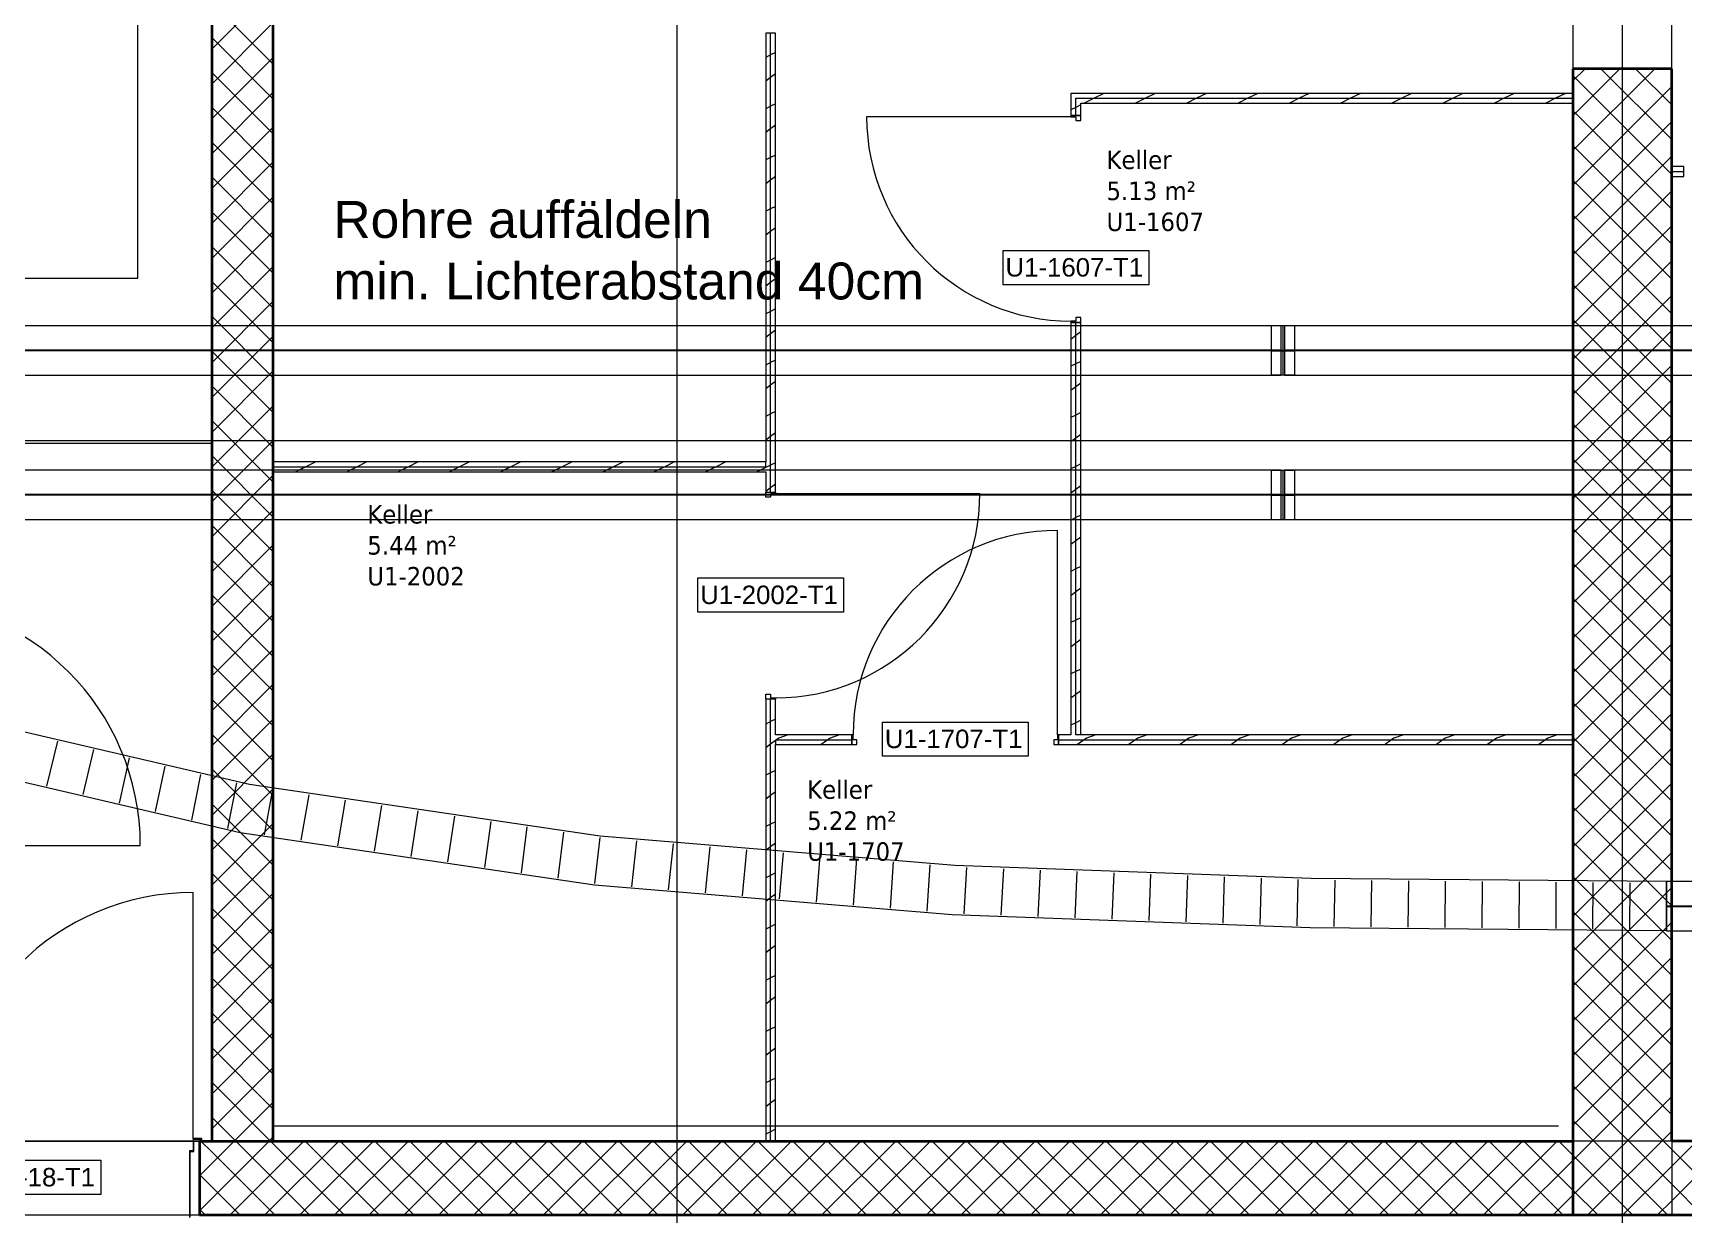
# Model space of a CAD drawing. Extents: x -1907 to 937, y -179 to 966.
# Drawn here: x -321.2 to -187.1, y 218.7 to 314.7 of the extents above; entities that cross this region are included whole.
import ezdxf
from ezdxf.lldxf.tags import DXFTag

# ---------------------------------------------------------------- set-up
doc = ezdxf.new("R2010")
doc.units = 0
doc.layers.get('0').update_dxf_attribs({"lineweight": 13})
for name, color, linetype, lineweight in [('A-AREA-____-IDEN', 7, 'Continuous', 5), ('A-DETL-____-HDLN', 7, '_Verdeckte Linien_', 9), ('A-DOOR-____-IDEN', 7, 'Continuous', 5), ('A-DOOR-____-OTLN', 7, 'Continuous', 9), ('A-DOOR-FRAM-MCUT', 7, 'Continuous', 9), ('A-DOOR-OPNG-OTLN', 7, 'Continuous', 9), ('A-FLOR-____-OTLN', 7, 'Continuous', 9), ('A-FLOR-____-OVHD', 7, 'Strichpunkt - Fein', 9), ('A-WALL-____-MCUT', 7, 'Continuous', 35), ('A-WALL-____-PATT', 7, 'Continuous', 35), ('A-WALL-FNSH-MCUT', 7, 'Continuous', 35), ('S-GRID-____-OTLN', 7, 'Continuous', 5)]:
    doc.layers.add(name, color=color, linetype=linetype, lineweight=lineweight)
doc.layers.add('EL01_WAN_Röhre Boden', color=7, linetype='Continuous', lineweight=13, true_color=0xff6666)
doc.layers.add('EL01_WAN_Röhre Boden Typ', color=1, linetype='Continuous', lineweight=13, true_color=0xff0000)
doc.styles.get("Standard").update_dxf_attribs({"font": 'arial.ttf'})
tags = doc.linetypes.add('_Rasterlinie_', pattern=[0.375, 0.2, -0.05, 0.075, -0.05]).pattern_tags.tags
tags[10:11] = [DXFTag(74, 4), DXFTag(75, 0), DXFTag(340, '0'), DXFTag(46, 1.0), DXFTag(50, 0.0), DXFTag(44, 0.0), DXFTag(45, 0.0)]
tags[8:9] = [DXFTag(74, 4), DXFTag(75, 0), DXFTag(340, '0'), DXFTag(46, 1.0), DXFTag(50, 0.0), DXFTag(44, 0.0), DXFTag(45, 0.0)]
tags[6:7] = [DXFTag(74, 4), DXFTag(75, 0), DXFTag(340, '0'), DXFTag(46, 1.0), DXFTag(50, 0.0), DXFTag(44, 0.0), DXFTag(45, 0.0)]
tags[4:5] = [DXFTag(74, 4), DXFTag(75, 0), DXFTag(340, '0'), DXFTag(46, 1.0), DXFTag(50, 0.0), DXFTag(44, 0.0), DXFTag(45, 0.0)]
tags = doc.linetypes.add('_Verdeckte Linien_', pattern=[0.15, 0.1, -0.05]).pattern_tags.tags
tags[6:7] = [DXFTag(74, 4), DXFTag(75, 0), DXFTag(340, '0'), DXFTag(46, 1.0), DXFTag(50, 0.0), DXFTag(44, 0.0), DXFTag(45, 0.0)]
tags[4:5] = [DXFTag(74, 4), DXFTag(75, 0), DXFTag(340, '0'), DXFTag(46, 1.0), DXFTag(50, 0.0), DXFTag(44, 0.0), DXFTag(45, 0.0)]
tags = doc.linetypes.add('ACAD_ISO03W100', pattern=[30, 12, -18]).pattern_tags.tags
tags[6:7] = [DXFTag(74, 4), DXFTag(75, 0), DXFTag(340, '0'), DXFTag(46, 0.0), DXFTag(50, 0.0), DXFTag(44, 0.0), DXFTag(45, 0.0)]
tags[4:5] = [DXFTag(74, 4), DXFTag(75, 0), DXFTag(340, '0'), DXFTag(46, 0.0), DXFTag(50, 0.0), DXFTag(44, 0.0), DXFTag(45, 0.0)]
tags = doc.linetypes.add('Grundrissdarstellung Sturz', pattern=[0.25, 0.15, -0.05, 0, -0.05]).pattern_tags.tags
tags[10:11] = [DXFTag(74, 4), DXFTag(75, 0), DXFTag(340, '0'), DXFTag(46, 1.0), DXFTag(50, 0.0), DXFTag(44, 0.0), DXFTag(45, 0.0)]
tags[8:9] = [DXFTag(74, 4), DXFTag(75, 0), DXFTag(340, '0'), DXFTag(46, 1.0), DXFTag(50, 0.0), DXFTag(44, 0.0), DXFTag(45, 0.0)]
tags[6:7] = [DXFTag(74, 4), DXFTag(75, 0), DXFTag(340, '0'), DXFTag(46, 1.0), DXFTag(50, 0.0), DXFTag(44, 0.0), DXFTag(45, 0.0)]
tags[4:5] = [DXFTag(74, 4), DXFTag(75, 0), DXFTag(340, '0'), DXFTag(46, 1.0), DXFTag(50, 0.0), DXFTag(44, 0.0), DXFTag(45, 0.0)]
tags = doc.linetypes.add('Strichpunkt - Fein', pattern=[0.2, 0.1, -0.05, 0, -0.05]).pattern_tags.tags
tags[10:11] = [DXFTag(74, 4), DXFTag(75, 0), DXFTag(340, '0'), DXFTag(46, 1.0), DXFTag(50, 0.0), DXFTag(44, 0.0), DXFTag(45, 0.0)]
tags[8:9] = [DXFTag(74, 4), DXFTag(75, 0), DXFTag(340, '0'), DXFTag(46, 1.0), DXFTag(50, 0.0), DXFTag(44, 0.0), DXFTag(45, 0.0)]
tags[6:7] = [DXFTag(74, 4), DXFTag(75, 0), DXFTag(340, '0'), DXFTag(46, 1.0), DXFTag(50, 0.0), DXFTag(44, 0.0), DXFTag(45, 0.0)]
tags[4:5] = [DXFTag(74, 4), DXFTag(75, 0), DXFTag(340, '0'), DXFTag(46, 1.0), DXFTag(50, 0.0), DXFTag(44, 0.0), DXFTag(45, 0.0)]
tags = doc.linetypes.add('STRICHPUNKT2', pattern=[12.7, 6.35, -3.175, 0, -3.175]).pattern_tags.tags
tags[10:11] = [DXFTag(74, 4), DXFTag(75, 0), DXFTag(340, '0'), DXFTag(46, 0.0), DXFTag(50, 0.0), DXFTag(44, 0.0), DXFTag(45, 0.0)]
tags[8:9] = [DXFTag(74, 4), DXFTag(75, 0), DXFTag(340, '0'), DXFTag(46, 0.0), DXFTag(50, 0.0), DXFTag(44, 0.0), DXFTag(45, 0.0)]
tags[6:7] = [DXFTag(74, 4), DXFTag(75, 0), DXFTag(340, '0'), DXFTag(46, 0.0), DXFTag(50, 0.0), DXFTag(44, 0.0), DXFTag(45, 0.0)]
tags[4:5] = [DXFTag(74, 4), DXFTag(75, 0), DXFTag(340, '0'), DXFTag(46, 0.0), DXFTag(50, 0.0), DXFTag(44, 0.0), DXFTag(45, 0.0)]

# ---------------------------------------------------------------- blocks, each defined once
blk = doc.blocks.new('Referenz-A0UJ2810XE', base_point=(-1920.13, -159.41))
at = {"layer": 'A-DETL-____-HDLN', "color": 0, "linetype": '_Verdeckte Linien_', "ltscale": 0.13}
for p, q in [((-312.66, 294.75), (-312.66, 401.75)), ((-537.76, 294.75), (-312.66, 294.75))]:
    blk.add_line(p, q, dxfattribs=at)
at = {"layer": 'A-DOOR-____-IDEN', "color": 0, "linetype": 'Continuous', "ltscale": 0.13}
for p, q in [((-242.38, 296.99), (-230.54, 296.99)), ((-242.38, 294.21), (-242.38, 296.99)), ((-230.54, 296.99), (-230.54, 294.21)), ((-230.54, 294.21), (-242.38, 294.21)), ((-267.18, 270.39), (-255.34, 270.39)), ((-267.18, 267.61), (-267.18, 270.39)), ((-255.34, 270.39), (-255.34, 267.61)), ((-255.34, 267.61), (-267.18, 267.61)), ((-252.18, 258.69), (-240.34, 258.69)), ((-252.18, 255.91), (-252.18, 258.69)), ((-240.34, 258.69), (-240.34, 255.91)), ((-240.34, 255.91), (-252.18, 255.91)), ((-327.52, 223.09), (-315.68, 223.09)), ((-315.68, 223.09), (-315.68, 220.31)), ((-315.68, 220.31), (-327.52, 220.31))]:
    blk.add_line(p, q, dxfattribs=at)
at = {"layer": 'A-DOOR-____-OTLN', "color": 0, "linetype": 'Grundrissdarstellung Sturz', "ltscale": 0.13}
for p, q in [((-196.06, 311.75), (-196.06, 331.75)), ((-188.06, 311.75), (-188.06, 331.75)), ((-328.66, 224.65), (-307.66, 224.65))]:
    blk.add_line(p, q, dxfattribs=at)
at = {"layer": 'A-DOOR-FRAM-MCUT', "color": 0, "linetype": 'Continuous', "ltscale": 0.13}
for p, q in [((-236.86, 307.95), (-236.86, 307.85)), ((-236.06, 307.95), (-236.86, 307.95)), ((-236.86, 307.85), (-236.46, 307.85)), ((-236.46, 307.85), (-236.46, 307.55)), ((-236.46, 307.55), (-236.06, 307.55)), ((-236.06, 307.55), (-236.06, 307.95)), ((-236.86, 291.25), (-236.86, 291.15)), ((-236.46, 291.25), (-236.86, 291.25)), ((-236.86, 291.15), (-236.06, 291.15)), ((-236.06, 291.55), (-236.46, 291.55)), ((-236.46, 291.55), (-236.46, 291.25)), ((-236.06, 291.15), (-236.06, 291.55)), ((-261.66, 277.35), (-260.86, 277.35)), ((-261.66, 276.95), (-261.66, 277.35)), ((-261.26, 276.95), (-261.66, 276.95)), ((-261.26, 277.25), (-261.26, 276.95)), ((-260.86, 277.25), (-261.26, 277.25)), ((-260.86, 277.35), (-260.86, 277.25)), ((-261.66, 260.95), (-261.26, 260.95)), ((-261.66, 260.55), (-261.66, 260.95)), ((-260.86, 260.55), (-261.66, 260.55)), ((-261.26, 260.95), (-261.26, 260.65)), ((-261.26, 260.65), (-260.86, 260.65)), ((-260.86, 260.65), (-260.86, 260.55)), ((-254.56, 257.65), (-254.66, 257.65)), ((-254.66, 257.65), (-254.66, 256.85)), ((-254.56, 257.25), (-254.56, 257.65)), ((-237.86, 257.65), (-237.96, 257.65)), ((-237.96, 257.65), (-237.96, 257.25)), ((-237.86, 256.85), (-237.86, 257.65)), ((-254.66, 256.85), (-254.26, 256.85)), ((-254.26, 257.25), (-254.56, 257.25)), ((-254.26, 256.85), (-254.26, 257.25)), ((-237.96, 257.25), (-238.26, 257.25)), ((-238.26, 257.25), (-238.26, 256.85)), ((-238.26, 256.85), (-237.86, 256.85)), ((-307.46, 224.85), (-308.16, 224.85)), ((-308.16, 224.85), (-308.16, 223.85)), ((-308.12, 223.81), (-308.12, 224.81)), ((-308.12, 224.81), (-307.5, 224.81)), ((-307.5, 224.81), (-307.5, 224.65)), ((-307.46, 224.65), (-307.46, 224.85)), ((-308.16, 223.85), (-308.46, 223.85)), ((-308.46, 223.85), (-308.46, 218.45)), ((-308.42, 218.49), (-308.42, 223.81)), ((-308.42, 223.81), (-308.12, 223.81))]:
    blk.add_line(p, q, dxfattribs=at)
at = {"layer": 'A-DOOR-OPNG-OTLN', "color": 0, "linetype": 'Continuous', "ltscale": 0.13}
for p, q in [((-236.86, 307.85), (-253.46, 307.85)), ((-260.86, 277.25), (-244.26, 277.25)), ((-237.96, 257.65), (-237.96, 274.25)), ((-332.46, 248.65), (-312.46, 248.65)), ((-308.16, 224.85), (-308.16, 244.85))]:
    blk.add_line(p, q, dxfattribs=at)
for centre, major_axis in [((-236.86, 307.85), (-16.6, 0)), ((-260.86, 277.25), (0, -16.6)), ((-237.96, 257.65), (0, 16.6)), ((-332.46, 248.65), (20, 0)), ((-308.16, 224.85), (0, 20))]:
    blk.add_ellipse(centre, major_axis=major_axis, ratio=1, start_param=0, end_param=1.570796, dxfattribs=at)
at = {"layer": 'A-FLOR-____-OTLN', "color": 0, "linetype": 'Continuous', "ltscale": 0.13}
for p, q in [((-188.06, 311.75), (-188.06, 331.75)), ((-306.66, 281.3), (-332.66, 281.3)), ((-328.16, 224.65), (-308.16, 224.65)), ((-308.12, 224.65), (-307.66, 224.65))]:
    blk.add_line(p, q, dxfattribs=at)
at = {"layer": 'A-FLOR-____-OVHD', "color": 0, "linetype": 'Strichpunkt - Fein', "ltscale": 0.13}
for p, q in [((-197.26, 225.85), (-301.66, 225.85)), ((-33.56, 224.65), (-797.46, 224.65))]:
    blk.add_line(p, q, dxfattribs=at)
at = {"layer": 'A-WALL-____-MCUT', "color": 0, "linetype": 'Continuous', "ltscale": 0.35}
for p, q in [((-306.66, 393.75), (-306.66, 224.65)), ((-301.66, 224.65), (-301.66, 393.75)), ((-188.06, 311.75), (-196.06, 311.75)), ((-196.06, 218.65), (-196.06, 311.75)), ((-188.06, 224.65), (-188.06, 311.75)), ((-307.66, 224.65), (-307.66, 218.65)), ((-307.66, 224.65), (-196.06, 224.65)), ((-91.91, 224.65), (-188.06, 224.65)), ((-307.66, 218.65), (68.34, 218.65))]:
    blk.add_line(p, q, dxfattribs=at)
at = {"layer": 'A-WALL-____-MCUT', "color": 0, "linetype": 'Continuous', "lineweight": 9, "ltscale": 0.13}
for p, q in [((-261.26, 277.35), (-261.26, 314.65)), ((-236.46, 309.35), (-196.06, 309.35)), ((-236.46, 307.95), (-236.46, 309.35)), ((-188.06, 303.4), (-187.06, 303.4)), ((-236.46, 257.65), (-236.46, 291.15)), ((-301.66, 279.42), (-261.66, 279.42)), ((-261.66, 279.42), (-261.66, 279.82)), ((-261.26, 224.65), (-261.26, 260.55)), ((-236.06, 257.65), (-236.46, 257.65)), ((-260.86, 257.25), (-254.66, 257.25)), ((-260.86, 257.25), (-260.86, 256.85)), ((-237.86, 257.25), (-196.06, 257.25)), ((-188.06, 224.65), (-188.06, 218.65))]:
    blk.add_line(p, q, dxfattribs=at)
at = {"layer": 'A-WALL-____-PATT', "color": 0, "linetype": 'Continuous', "lineweight": 9, "ltscale": 0.13}
for p, q in [((-306.66, 313.33), (-301.66, 318.33)), ((-301.66, 312.11), (-306.66, 317.11)), ((-306.66, 310.5), (-301.66, 315.5)), ((-301.66, 309.28), (-306.66, 314.28)), ((-306.66, 307.67), (-301.66, 312.67)), ((-261.26, 312.87), (-261.66, 312.67)), ((-260.86, 313.07), (-261.26, 312.87)), ((-301.66, 306.45), (-306.66, 311.45)), ((-260.86, 311.34), (-261.26, 311.04)), ((-196.06, 310.79), (-195.1, 311.75)), ((-196.06, 307.96), (-192.27, 311.75)), ((-196.06, 305.13), (-189.44, 311.75)), ((-188.06, 303.16), (-196.06, 311.16)), ((-188.06, 305.99), (-193.82, 311.75)), ((-188.06, 308.82), (-191, 311.75)), ((-188.06, 311.64), (-188.17, 311.75)), ((-306.66, 304.84), (-301.66, 309.84)), ((-261.26, 311.04), (-261.66, 310.74)), ((-196.06, 302.3), (-188.06, 310.3)), ((-301.66, 303.62), (-306.66, 308.62)), ((-261.26, 308.7), (-261.66, 308.5)), ((-260.86, 308.9), (-261.26, 308.7)), ((-236.46, 308.61), (-236.86, 308.41)), ((-236.06, 308.81), (-236.46, 308.61)), ((-234.98, 309.35), (-235.78, 308.95)), ((-234.18, 309.75), (-234.98, 309.35)), ((-230.81, 309.35), (-231.61, 308.95)), ((-230.01, 309.75), (-230.81, 309.35)), ((-226.65, 309.35), (-227.45, 308.95)), ((-225.85, 309.75), (-226.65, 309.35)), ((-222.48, 309.35), (-223.28, 308.95)), ((-221.68, 309.75), (-222.48, 309.35)), ((-218.32, 309.35), (-219.12, 308.95)), ((-217.52, 309.75), (-218.32, 309.35)), ((-214.15, 309.35), (-214.95, 308.95)), ((-213.35, 309.75), (-214.15, 309.35)), ((-209.99, 309.35), (-210.79, 308.95)), ((-209.19, 309.75), (-209.99, 309.35)), ((-205.82, 309.35), (-206.62, 308.95)), ((-205.02, 309.75), (-205.82, 309.35)), ((-201.66, 309.35), (-202.46, 308.95)), ((-200.86, 309.75), (-201.66, 309.35)), ((-197.49, 309.35), (-198.29, 308.95)), ((-196.69, 309.75), (-197.49, 309.35)), ((-260.86, 307.17), (-261.26, 306.87)), ((-188.06, 300.33), (-196.06, 308.33)), ((-196.06, 299.47), (-188.06, 307.47)), ((-306.66, 302.01), (-301.66, 307.01)), ((-301.66, 300.79), (-306.66, 305.79)), ((-261.26, 306.87), (-261.66, 306.57)), ((-261.26, 304.54), (-261.66, 304.34)), ((-260.86, 304.74), (-261.26, 304.54)), ((-188.06, 297.5), (-196.06, 305.5)), ((-196.06, 296.65), (-188.06, 304.65)), ((-306.66, 299.18), (-301.66, 304.18)), ((-188, 303.8), (-188.06, 303.78)), ((-301.66, 297.97), (-306.66, 302.97)), ((-261.26, 302.71), (-261.66, 302.41)), ((-260.86, 303.01), (-261.26, 302.71)), ((-188.06, 294.67), (-196.06, 302.67)), ((-196.06, 293.82), (-188.06, 301.82)), ((-306.66, 296.35), (-301.66, 301.35)), ((-260.86, 300.57), (-261.26, 300.37)), ((-301.66, 295.14), (-306.66, 300.14)), ((-261.26, 300.37), (-261.66, 300.17)), ((-188.06, 291.85), (-196.06, 299.85)), ((-306.66, 293.53), (-301.66, 298.53)), ((-261.26, 298.54), (-261.66, 298.24)), ((-260.86, 298.84), (-261.26, 298.54)), ((-196.06, 290.99), (-188.06, 298.99)), ((-301.66, 292.31), (-306.66, 297.31)), ((-260.86, 296.41), (-261.26, 296.21)), ((-188.06, 289.02), (-196.06, 297.02)), ((-306.66, 290.7), (-301.66, 295.7)), ((-261.26, 296.21), (-261.66, 296.01)), ((-196.06, 288.16), (-188.06, 296.16)), ((-301.66, 289.48), (-306.66, 294.48)), ((-261.26, 294.38), (-261.66, 294.08)), ((-260.86, 294.68), (-261.26, 294.38)), ((-188.06, 286.19), (-196.06, 294.19)), ((-306.66, 287.87), (-301.66, 292.87)), ((-196.06, 285.33), (-188.06, 293.33)), ((-301.66, 286.65), (-306.66, 291.65)), ((-261.26, 292.04), (-261.66, 291.84)), ((-260.86, 292.24), (-261.26, 292.04)), ((-188.06, 283.36), (-196.06, 291.36)), ((-306.66, 285.04), (-301.66, 290.04)), ((-261.26, 290.21), (-261.66, 289.91)), ((-260.86, 290.51), (-261.26, 290.21)), ((-236.46, 290.07), (-236.86, 289.77)), ((-236.06, 290.37), (-236.46, 290.07)), ((-196.06, 282.5), (-188.06, 290.5)), ((-301.66, 283.82), (-306.66, 288.82)), ((-188.06, 280.53), (-196.06, 288.53)), ((-306.66, 282.21), (-301.66, 287.21)), ((-261.26, 287.88), (-261.66, 287.68)), ((-260.86, 288.08), (-261.26, 287.88)), ((-236.46, 287.78), (-236.86, 287.58)), ((-236.06, 287.98), (-236.46, 287.78)), ((-196.06, 279.68), (-188.06, 287.68)), ((-301.66, 280.99), (-306.66, 285.99)), ((-261.26, 286.05), (-261.66, 285.75)), ((-260.86, 286.35), (-261.26, 286.05)), ((-236.46, 285.91), (-236.86, 285.61)), ((-236.06, 286.21), (-236.46, 285.91)), ((-188.06, 277.7), (-196.06, 285.7)), ((-306.66, 279.38), (-301.66, 284.38)), ((-196.06, 276.85), (-188.06, 284.85)), ((-301.66, 278.17), (-306.66, 283.17)), ((-261.26, 283.71), (-261.66, 283.51)), ((-260.86, 283.91), (-261.26, 283.71)), ((-236.46, 283.62), (-236.86, 283.42)), ((-236.06, 283.82), (-236.46, 283.62)), ((-261.26, 281.88), (-261.66, 281.58)), ((-260.86, 282.18), (-261.26, 281.88)), ((-236.46, 281.74), (-236.86, 281.44)), ((-236.06, 282.04), (-236.46, 281.74)), ((-188.06, 274.88), (-196.06, 282.88)), ((-196.06, 274.02), (-188.06, 282.02)), ((-306.66, 276.56), (-301.66, 281.56)), ((-301.66, 275.34), (-306.66, 280.34)), ((-299.75, 279.04), (-299.84, 279.02)), ((-299.01, 279.42), (-299.75, 279.05)), ((-298.21, 279.82), (-299.01, 279.42)), ((-295.59, 279.04), (-295.67, 279.02)), ((-294.85, 279.42), (-295.58, 279.05)), ((-294.05, 279.82), (-294.85, 279.42)), ((-291.42, 279.04), (-291.51, 279.02)), ((-290.68, 279.42), (-291.42, 279.05)), ((-289.88, 279.82), (-290.68, 279.42)), ((-287.26, 279.04), (-287.34, 279.02)), ((-286.52, 279.42), (-287.25, 279.05)), ((-285.72, 279.82), (-286.52, 279.42)), ((-283.09, 279.04), (-283.18, 279.02)), ((-282.35, 279.42), (-283.09, 279.05)), ((-281.55, 279.82), (-282.35, 279.42)), ((-278.93, 279.05), (-279.01, 279.02)), ((-278.19, 279.42), (-278.93, 279.05)), ((-277.39, 279.82), (-278.19, 279.42)), ((-274.76, 279.05), (-274.85, 279.02)), ((-274.02, 279.42), (-274.76, 279.05)), ((-273.22, 279.82), (-274.02, 279.42)), ((-270.6, 279.05), (-270.68, 279.02)), ((-269.86, 279.42), (-270.6, 279.05)), ((-269.06, 279.82), (-269.86, 279.42)), ((-266.43, 279.05), (-266.52, 279.02)), ((-265.69, 279.42), (-266.43, 279.05)), ((-264.89, 279.82), (-265.69, 279.42)), ((-262.27, 279.05), (-262.35, 279.02)), ((-261.66, 279.35), (-262.27, 279.05)), ((-261.26, 279.55), (-261.66, 279.35)), ((-260.86, 279.75), (-261.26, 279.55)), ((-236.46, 279.45), (-236.86, 279.25)), ((-236.06, 279.65), (-236.46, 279.45)), ((-188.06, 272.05), (-196.06, 280.05)), ((-196.06, 271.19), (-188.06, 279.19)), ((-306.66, 273.73), (-301.66, 278.73)), ((-261.26, 277.72), (-261.66, 277.42)), ((-260.86, 278.02), (-261.26, 277.72)), ((-236.06, 277.88), (-236.46, 277.58)), ((-301.66, 272.51), (-306.66, 277.51)), ((-236.46, 277.58), (-236.86, 277.28)), ((-188.06, 269.22), (-196.06, 277.22)), ((-196.06, 268.36), (-188.06, 276.36)), ((-306.66, 270.9), (-301.66, 275.9)), ((-236.46, 275.29), (-236.86, 275.09)), ((-236.06, 275.49), (-236.46, 275.29)), ((-301.66, 269.68), (-306.66, 274.68)), ((-236.06, 273.71), (-236.46, 273.41)), ((-188.06, 266.39), (-196.06, 274.39)), ((-306.66, 268.07), (-301.66, 273.07)), ((-236.46, 273.41), (-236.86, 273.11)), ((-196.06, 265.53), (-188.06, 273.53)), ((-301.66, 266.85), (-306.66, 271.85)), ((-236.46, 271.12), (-236.86, 270.92)), ((-236.06, 271.32), (-236.46, 271.12)), ((-188.06, 263.56), (-196.06, 271.56)), ((-306.66, 265.24), (-301.66, 270.24)), ((-196.06, 262.7), (-188.06, 270.7)), ((-301.66, 264.02), (-306.66, 269.02)), ((-236.46, 269.25), (-236.86, 268.95)), ((-236.06, 269.55), (-236.46, 269.25)), ((-188.06, 260.73), (-196.06, 268.73)), ((-306.66, 262.41), (-301.66, 267.41)), ((-236.46, 266.96), (-236.86, 266.76)), ((-236.06, 267.16), (-236.46, 266.96)), ((-196.06, 259.88), (-188.06, 267.88)), ((-301.66, 261.2), (-306.66, 266.2)), ((-188.06, 257.9), (-196.06, 265.9)), ((-306.66, 259.59), (-301.66, 264.59)), ((-236.46, 265.08), (-236.86, 264.78)), ((-236.06, 265.38), (-236.46, 265.08)), ((-196.06, 257.05), (-188.06, 265.05)), ((-301.66, 258.37), (-306.66, 263.37)), ((-236.06, 262.99), (-236.46, 262.79)), ((-188.06, 255.08), (-196.06, 263.08)), ((-306.66, 256.76), (-301.66, 261.76)), ((-236.46, 262.79), (-236.86, 262.59)), ((-196.06, 254.22), (-188.06, 262.22)), ((-301.66, 255.54), (-306.66, 260.54)), ((-236.46, 260.92), (-236.86, 260.62)), ((-236.06, 261.22), (-236.46, 260.92)), ((-188.06, 252.25), (-196.06, 260.25)), ((-306.66, 253.93), (-301.66, 258.93)), ((-260.86, 258.92), (-261.26, 258.72)), ((-196.06, 251.39), (-188.06, 259.39)), ((-301.66, 252.71), (-306.66, 257.71)), ((-261.26, 258.72), (-261.66, 258.52)), ((-259.82, 257.65), (-260.6, 257.39)), ((-255.65, 257.65), (-256.43, 257.39)), ((-236.46, 258.63), (-236.86, 258.43)), ((-236.06, 258.83), (-236.46, 258.63)), ((-234.83, 257.65), (-235.61, 257.39)), ((-230.67, 257.65), (-231.44, 257.39)), ((-226.5, 257.65), (-227.28, 257.39)), ((-222.34, 257.65), (-223.11, 257.39)), ((-218.17, 257.65), (-218.95, 257.39)), ((-214.01, 257.65), (-214.78, 257.39)), ((-209.84, 257.65), (-210.62, 257.39)), ((-205.68, 257.65), (-206.45, 257.39)), ((-201.51, 257.65), (-202.29, 257.39)), ((-197.35, 257.65), (-198.12, 257.39)), ((-261.26, 256.89), (-261.66, 256.59)), ((-260.86, 257.19), (-261.26, 256.89)), ((-260.79, 257.25), (-260.86, 257.19)), ((-260.6, 257.39), (-260.79, 257.25)), ((-256.62, 257.25), (-257.15, 256.85)), ((-256.43, 257.39), (-256.62, 257.25)), ((-235.8, 257.25), (-236.33, 256.85)), ((-235.61, 257.39), (-235.8, 257.25)), ((-231.63, 257.25), (-232.16, 256.85)), ((-231.44, 257.39), (-231.63, 257.25)), ((-227.47, 257.25), (-228, 256.85)), ((-227.28, 257.39), (-227.47, 257.25)), ((-223.3, 257.25), (-223.83, 256.85)), ((-223.11, 257.39), (-223.3, 257.25)), ((-219.14, 257.25), (-219.67, 256.85)), ((-218.95, 257.39), (-219.14, 257.25)), ((-214.97, 257.25), (-215.5, 256.85)), ((-214.78, 257.39), (-214.97, 257.25)), ((-210.81, 257.25), (-211.34, 256.85)), ((-210.62, 257.39), (-210.81, 257.25)), ((-206.64, 257.25), (-207.17, 256.85)), ((-206.45, 257.39), (-206.64, 257.25)), ((-202.48, 257.25), (-203.01, 256.85)), ((-202.28, 257.39), (-202.48, 257.25)), ((-198.31, 257.25), (-198.84, 256.85)), ((-198.12, 257.39), (-198.31, 257.25)), ((-188.06, 249.42), (-196.06, 257.42)), ((-196.06, 248.56), (-188.06, 256.56)), ((-306.66, 251.1), (-301.66, 256.1)), ((-301.66, 249.88), (-306.66, 254.88)), ((-261.26, 254.56), (-261.66, 254.36)), ((-260.86, 254.76), (-261.26, 254.56)), ((-188.06, 246.59), (-196.06, 254.59)), ((-196.06, 245.73), (-188.06, 253.73)), ((-306.66, 248.27), (-301.66, 253.27)), ((-261.26, 252.73), (-261.66, 252.43)), ((-260.86, 253.03), (-261.26, 252.73)), ((-301.66, 247.05), (-306.66, 252.05)), ((-188.06, 243.76), (-196.06, 251.76)), ((-196.06, 242.91), (-188.06, 250.91)), ((-306.66, 245.44), (-301.66, 250.44)), ((-261.26, 250.39), (-261.66, 250.19)), ((-260.86, 250.59), (-261.26, 250.39)), ((-301.66, 244.23), (-306.66, 249.23)), ((-261.26, 248.56), (-261.66, 248.26)), ((-260.86, 248.86), (-261.26, 248.56)), ((-188.06, 240.93), (-196.06, 248.93)), ((-306.66, 242.61), (-301.66, 247.61)), ((-196.06, 240.08), (-188.06, 248.08)), ((-301.66, 241.4), (-306.66, 246.4)), ((-261.26, 246.23), (-261.66, 246.03)), ((-260.86, 246.43), (-261.26, 246.23)), ((-188.06, 238.11), (-196.06, 246.11)), ((-306.66, 239.79), (-301.66, 244.79)), ((-261.26, 244.4), (-261.66, 244.1)), ((-260.86, 244.7), (-261.26, 244.4)), ((-196.06, 237.25), (-188.06, 245.25)), ((-301.66, 238.57), (-306.66, 243.57)), ((-188.06, 235.28), (-196.06, 243.28)), ((-306.66, 236.96), (-301.66, 241.96)), ((-261.26, 242.06), (-261.66, 241.86)), ((-260.86, 242.26), (-261.26, 242.06)), ((-196.06, 234.42), (-188.06, 242.42)), ((-301.66, 235.74), (-306.66, 240.74)), ((-261.26, 240.23), (-261.66, 239.93)), ((-260.86, 240.53), (-261.26, 240.23)), ((-188.06, 232.45), (-196.06, 240.45)), ((-306.66, 234.13), (-301.66, 239.13)), ((-196.06, 231.59), (-188.06, 239.59)), ((-301.66, 232.91), (-306.66, 237.91)), ((-261.26, 237.9), (-261.66, 237.7)), ((-260.86, 238.1), (-261.26, 237.9)), ((-188.06, 229.62), (-196.06, 237.62)), ((-306.66, 231.3), (-301.66, 236.3)), ((-261.26, 236.07), (-261.66, 235.77)), ((-260.86, 236.37), (-261.26, 236.07)), ((-196.06, 228.76), (-188.06, 236.76)), ((-301.66, 230.08), (-306.66, 235.08)), ((-188.06, 226.79), (-196.06, 234.79)), ((-306.66, 228.47), (-301.66, 233.47)), ((-261.26, 233.74), (-261.66, 233.54)), ((-260.86, 233.94), (-261.26, 233.74)), ((-196.06, 225.94), (-188.06, 233.94)), ((-301.66, 227.25), (-306.66, 232.25)), ((-260.86, 232.2), (-261.26, 231.9)), ((-261.26, 231.9), (-261.66, 231.6)), ((-188.06, 223.96), (-196.06, 231.96)), ((-196.06, 223.11), (-188.06, 231.11)), ((-306.66, 225.64), (-301.66, 230.64)), ((-301.89, 224.65), (-306.66, 229.43)), ((-261.26, 229.57), (-261.66, 229.37)), ((-260.86, 229.77), (-261.26, 229.57)), ((-260.86, 228.04), (-261.26, 227.74)), ((-188.06, 221.14), (-196.06, 229.14)), ((-196.06, 220.28), (-188.06, 228.28)), ((-304.83, 224.65), (-301.66, 227.82)), ((-261.26, 227.74), (-261.66, 227.44)), ((-304.71, 224.65), (-306.66, 226.6)), ((-261.26, 225.41), (-261.66, 225.21)), ((-260.86, 225.61), (-261.26, 225.41)), ((-188.4, 218.65), (-196.06, 226.31)), ((-194.86, 218.65), (-188.06, 225.45)), ((-307.66, 224.64), (-307.66, 224.65)), ((-306.66, 223.77), (-307.54, 224.65)), ((-306.66, 222.82), (-304.83, 224.65)), ((-306.66, 219.99), (-302, 224.65)), ((-305.17, 218.65), (-299.17, 224.65)), ((-298.71, 218.65), (-304.71, 224.65)), ((-302.34, 218.65), (-296.34, 224.65)), ((-302, 224.65), (-301.66, 224.99)), ((-295.89, 218.65), (-301.89, 224.65)), ((-299.51, 218.65), (-293.51, 224.65)), ((-293.06, 218.65), (-299.06, 224.65)), ((-296.68, 218.65), (-290.68, 224.65)), ((-290.23, 218.65), (-296.23, 224.65)), ((-293.86, 218.65), (-287.86, 224.65)), ((-287.4, 218.65), (-293.4, 224.65)), ((-291.03, 218.65), (-285.03, 224.65)), ((-284.57, 218.65), (-290.57, 224.65)), ((-288.2, 218.65), (-282.2, 224.65)), ((-281.74, 218.65), (-287.74, 224.65)), ((-285.37, 218.65), (-279.37, 224.65)), ((-278.91, 218.65), (-284.91, 224.65)), ((-282.54, 218.65), (-276.54, 224.65)), ((-276.09, 218.65), (-282.09, 224.65)), ((-279.71, 218.65), (-273.71, 224.65)), ((-273.26, 218.65), (-279.26, 224.65)), ((-276.89, 218.65), (-270.89, 224.65)), ((-270.43, 218.65), (-276.43, 224.65)), ((-274.06, 218.65), (-268.06, 224.65)), ((-267.6, 218.65), (-273.6, 224.65)), ((-271.23, 218.65), (-265.23, 224.65)), ((-264.77, 218.65), (-270.77, 224.65)), ((-268.4, 218.65), (-262.4, 224.65)), ((-261.94, 218.65), (-267.94, 224.65)), ((-265.57, 218.65), (-259.57, 224.65)), ((-259.12, 218.65), (-265.12, 224.65)), ((-262.74, 218.65), (-256.74, 224.65)), ((-256.29, 218.65), (-262.29, 224.65)), ((-259.92, 218.65), (-253.92, 224.65)), ((-253.46, 218.65), (-259.46, 224.65)), ((-257.09, 218.65), (-251.09, 224.65)), ((-250.63, 218.65), (-256.63, 224.65)), ((-254.26, 218.65), (-248.26, 224.65)), ((-247.8, 218.65), (-253.8, 224.65)), ((-251.43, 218.65), (-245.43, 224.65)), ((-244.97, 218.65), (-250.97, 224.65)), ((-248.6, 218.65), (-242.6, 224.65)), ((-242.14, 218.65), (-248.14, 224.65)), ((-245.77, 218.65), (-239.77, 224.65)), ((-239.32, 218.65), (-245.32, 224.65)), ((-242.94, 218.65), (-236.94, 224.65)), ((-236.49, 218.65), (-242.49, 224.65)), ((-240.12, 218.65), (-234.12, 224.65)), ((-233.66, 218.65), (-239.66, 224.65)), ((-237.29, 218.65), (-231.29, 224.65)), ((-230.83, 218.65), (-236.83, 224.65)), ((-234.46, 218.65), (-228.46, 224.65)), ((-228, 218.65), (-234, 224.65)), ((-231.63, 218.65), (-225.63, 224.65)), ((-225.17, 218.65), (-231.17, 224.65)), ((-228.8, 218.65), (-222.8, 224.65)), ((-222.35, 218.65), (-228.35, 224.65)), ((-225.97, 218.65), (-219.97, 224.65)), ((-219.52, 218.65), (-225.52, 224.65)), ((-223.15, 218.65), (-217.15, 224.65)), ((-216.69, 218.65), (-222.69, 224.65)), ((-220.32, 218.65), (-214.32, 224.65)), ((-213.86, 218.65), (-219.86, 224.65)), ((-217.49, 218.65), (-211.49, 224.65)), ((-211.03, 218.65), (-217.03, 224.65)), ((-214.66, 218.65), (-208.66, 224.65)), ((-208.2, 218.65), (-214.2, 224.65)), ((-211.83, 218.65), (-205.83, 224.65)), ((-205.38, 218.65), (-211.38, 224.65)), ((-209, 218.65), (-203, 224.65)), ((-202.55, 218.65), (-208.55, 224.65)), ((-206.17, 218.65), (-200.17, 224.65)), ((-199.72, 218.65), (-205.72, 224.65)), ((-203.35, 218.65), (-197.35, 224.65)), ((-196.89, 218.65), (-202.89, 224.65)), ((-196.06, 220.65), (-200.06, 224.65)), ((-196.06, 223.48), (-197.23, 224.65)), ((-188.06, 222.62), (-186.03, 224.65)), ((-188.06, 219.79), (-183.2, 224.65)), ((-307.66, 221.82), (-306.66, 222.82)), ((-301.54, 218.65), (-306.66, 223.77)), ((-200.52, 218.65), (-196.06, 223.11)), ((-191.23, 218.65), (-196.06, 223.48)), ((-182.75, 218.65), (-188.06, 223.96)), ((-306.66, 220.94), (-307.66, 221.94)), ((-192.03, 218.65), (-188.06, 222.62)), ((-307.66, 218.99), (-306.66, 219.99)), ((-304.37, 218.65), (-306.66, 220.94)), ((-197.69, 218.65), (-196.06, 220.28)), ((-194.06, 218.65), (-196.06, 220.65)), ((-185.58, 218.65), (-188.06, 221.14)), ((-307.2, 218.65), (-307.66, 219.11)), ((-189.2, 218.65), (-188.06, 219.79))]:
    blk.add_line(p, q, dxfattribs=at)
at = {"layer": 'A-WALL-FNSH-MCUT', "color": 0, "linetype": 'Continuous', "lineweight": 9, "ltscale": 0.13}
for p, q in [((-261.66, 314.65), (-261.66, 279.82)), ((-260.86, 314.65), (-261.66, 314.65)), ((-260.86, 277.35), (-260.86, 314.65)), ((-196.06, 309.75), (-236.86, 309.75)), ((-236.86, 309.75), (-236.86, 307.95)), ((-236.06, 308.95), (-196.06, 308.95)), ((-236.06, 307.95), (-236.06, 308.95)), ((-236.86, 307.95), (-236.06, 307.95)), ((-187.06, 303.8), (-188.06, 303.8)), ((-187.06, 303), (-187.06, 303.8)), ((-188.06, 303), (-187.06, 303)), ((-236.86, 291.15), (-236.86, 257.65)), ((-236.06, 291.15), (-236.86, 291.15)), ((-236.06, 257.65), (-236.06, 291.15)), ((-261.66, 279.82), (-301.66, 279.82)), ((-301.66, 279.02), (-261.66, 279.02)), ((-261.66, 279.02), (-261.66, 277.35)), ((-261.66, 277.35), (-260.86, 277.35)), ((-261.66, 260.55), (-261.66, 224.65)), ((-260.86, 260.55), (-261.66, 260.55)), ((-260.86, 257.65), (-260.86, 260.55)), ((-254.66, 257.65), (-260.86, 257.65)), ((-254.66, 256.85), (-254.66, 257.65)), ((-236.86, 257.65), (-237.86, 257.65)), ((-237.86, 257.65), (-237.86, 256.85)), ((-196.06, 257.65), (-236.06, 257.65)), ((-260.86, 256.85), (-254.66, 256.85)), ((-260.86, 224.65), (-260.86, 256.85)), ((-237.86, 256.85), (-196.06, 256.85))]:
    blk.add_line(p, q, dxfattribs=at)
at = {"layer": 'S-GRID-____-OTLN', "color": 0, "linetype": '_Rasterlinie_', "ltscale": 0.13}
for p, q in [((-268.86, 186.65), (-268.86, 950.47)), ((-192.06, 186.65), (-192.06, 950.47)), ((-944.26, 281.55), (300.93, 281.55)), ((-944.26, 218.65), (300.93, 218.65))]:
    blk.add_line(p, q, dxfattribs=at)
at = {"layer": 'A-AREA-____-IDEN', "color": 0, "linetype": 'Continuous', "ltscale": 0.13, "char_height": 1.5, "attachment_point": 1}
for s, insert in [('{\\W0.9;\\fVerdana;Keller}', (-233.97, 305.1)), ('{\\W0.9;\\fVerdana;5.13 m²}', (-233.97, 302.58)), ('{\\W0.9;\\fVerdana;U1-1607}', (-233.97, 300.07)), ('{\\W0.9;\\fVerdana;Keller}', (-294.02, 276.31)), ('{\\W0.9;\\fVerdana;5.44 m²}', (-294.02, 273.79)), ('{\\W0.9;\\fVerdana;U1-2002}', (-294.02, 271.28)), ('{\\W0.9;\\fVerdana;Keller}', (-258.29, 253.95)), ('{\\W0.9;\\fVerdana;5.22 m²}', (-258.29, 251.43)), ('{\\W0.9;\\fVerdana;U1-1707}', (-258.29, 248.92))]:
    blk.add_mtext(s, dxfattribs=dict(at, insert=insert))
at = {"layer": 'A-DOOR-____-IDEN', "color": 0, "linetype": 'Continuous', "ltscale": 0.13, "char_height": 1.5, "attachment_point": 1}
for s, insert in [('{\\fArial;U1-1607-T1}', (-242.18, 296.37)), ('{\\fArial;U1-2002-T1}', (-266.98, 269.77)), ('{\\fArial;U1-1707-T1}', (-251.98, 258.07)), ('{\\fArial;U100-18-T1}', (-327.32, 222.47))]:
    blk.add_mtext(s, dxfattribs=dict(at, insert=insert))
blk = doc.blocks.new('Steckverbinder-A0UJ2820XE', base_point=(-220.6, 286.87))
at = {"color": 0, "linetype": 'ByBlock', "lineweight": -2, "ltscale": 0.13}
for p, q in [((-218.7, 290.86), (-220.6, 290.86)), ((-220.6, 290.86), (-220.6, 289.69)), ((-220.6, 289.69), (-220.6, 288.04)), ((-219.65, 290.87), (-219.65, 286.87)), ((-218.7, 290.86), (-218.7, 289.69)), ((-218.7, 289.69), (-218.7, 288.04)), ((-220.6, 288.04), (-220.6, 286.88)), ((-218.7, 288.04), (-218.7, 286.88)), ((-220.6, 286.88), (-218.7, 286.88))]:
    blk.add_line(p, q, dxfattribs=at)
at = {"color": 0, "linetype": 'STRICHPUNKT2', "lineweight": 25, "ltscale": 0.25}
blk.add_line((-220.6, 288.87), (-218.7, 288.87), dxfattribs=at)
blk = doc.blocks.new('Wickelfalzrohr-A0UJ283GXE', base_point=(-339.8, 286.87))
at = {"color": 0, "linetype": 'ByBlock', "lineweight": -2, "ltscale": 0.13}
for p, q in [((-219.8, 290.87), (-339.8, 290.87)), ((-339.8, 290.87), (-339.8, 289.7)), ((-339.8, 289.7), (-339.8, 288.04)), ((-219.8, 290.87), (-219.8, 289.7)), ((-219.8, 289.7), (-219.8, 288.04)), ((-339.8, 288.04), (-339.8, 286.87)), ((-219.8, 288.04), (-219.8, 286.87)), ((-339.8, 286.87), (-219.8, 286.87))]:
    blk.add_line(p, q, dxfattribs=at)
at = {"color": 0, "linetype": 'STRICHPUNKT2', "lineweight": 25, "ltscale": 0.25}
blk.add_line((-219.8, 288.87), (-339.8, 288.87), dxfattribs=at)
blk = doc.blocks.new('Wickelfalzrohr-A0UJ286EXE', base_point=(-219.5, 286.87))
at = {"color": 0, "linetype": 'ByBlock', "lineweight": -2, "ltscale": 0.13}
for p, q in [((-99.5, 290.87), (-219.5, 290.87)), ((-219.5, 290.87), (-219.5, 289.7)), ((-219.5, 289.7), (-219.5, 288.04)), ((-99.5, 290.87), (-99.5, 289.7)), ((-99.5, 289.7), (-99.5, 288.04)), ((-219.5, 288.04), (-219.5, 286.87)), ((-99.5, 288.04), (-99.5, 286.87)), ((-219.5, 286.87), (-99.5, 286.87))]:
    blk.add_line(p, q, dxfattribs=at)
at = {"color": 0, "linetype": 'STRICHPUNKT2', "lineweight": 25, "ltscale": 0.25}
blk.add_line((-99.5, 288.87), (-219.5, 288.87), dxfattribs=at)
blk = doc.blocks.new('Flexrohr-A0UJ28A8XE', base_point=(-454.1, 241.73))
at = {"color": 0, "linetype": 'ByBlock', "lineweight": -2, "ltscale": 0.13}
for p, q in [((-303.59, 253.61), (-331.54, 260.13)), ((-304.34, 249.68), (-332.64, 256.29)), ((-319.18, 257.13), (-320.07, 253.47)), ((-316.27, 256.45), (-317.13, 252.79)), ((-313.37, 255.77), (-314.19, 252.1)), ((-310.47, 255.09), (-311.25, 251.42)), ((-307.56, 254.42), (-308.31, 250.73)), ((-304.66, 253.74), (-305.37, 250.05)), ((-275.11, 249.41), (-303.59, 253.61)), ((-301.72, 253.22), (-302.41, 249.52)), ((-298.77, 252.78), (-299.42, 249.08)), ((-295.81, 252.35), (-296.44, 248.64)), ((-292.86, 251.91), (-293.46, 248.2)), ((-289.91, 251.48), (-290.48, 247.76)), ((-286.95, 251.04), (-287.5, 247.32)), ((-275.56, 245.44), (-304.34, 249.68)), ((-284, 250.6), (-284.51, 246.88)), ((-281.05, 250.17), (-281.53, 246.44)), ((-278.09, 249.73), (-278.55, 246)), ((-275.14, 249.3), (-275.57, 245.56)), ((-246.29, 247.03), (-275.11, 249.41)), ((-272.16, 249.05), (-272.57, 245.31)), ((-269.18, 248.8), (-269.57, 245.06)), ((-266.2, 248.56), (-266.57, 244.82)), ((-263.22, 248.31), (-263.57, 244.57)), ((-260.24, 248.07), (-260.57, 244.32)), ((-257.26, 247.82), (-257.57, 244.07)), ((-254.28, 247.57), (-254.56, 243.82)), ((-251.3, 247.33), (-251.56, 243.58)), ((-248.33, 247.08), (-248.56, 243.33)), ((-217.34, 245.97), (-246.29, 247.03)), ((-245.34, 246.88), (-245.56, 243.12)), ((-246.52, 243.04), (-275.56, 245.44)), ((-242.35, 246.77), (-242.56, 243.01)), ((-239.36, 246.66), (-239.55, 242.9)), ((-236.37, 246.55), (-236.55, 242.79)), ((-233.38, 246.44), (-233.54, 242.68)), ((-230.39, 246.33), (-230.54, 242.57)), ((-227.4, 246.22), (-227.53, 242.46)), ((-224.41, 246.11), (-224.53, 242.35)), ((-221.42, 246), (-221.52, 242.24)), ((-218.43, 245.89), (-218.52, 242.13)), ((-188.47, 245.73), (-217.34, 245.97)), ((-215.43, 245.84), (-215.51, 242.08)), ((-212.44, 245.81), (-212.51, 242.05)), ((-209.44, 245.79), (-209.5, 242.03)), ((-206.45, 245.76), (-206.5, 242)), ((-203.45, 245.74), (-203.49, 241.98)), ((-200.45, 245.71), (-200.49, 241.95)), ((-197.46, 245.69), (-197.48, 241.93)), ((-194.46, 245.66), (-194.48, 241.9)), ((-191.47, 245.64), (-191.48, 241.88)), ((-188.47, 245.73), (-188.47, 241.73)), ((-217.43, 241.97), (-246.52, 243.04)), ((-188.47, 241.73), (-217.43, 241.97))]:
    blk.add_line(p, q, dxfattribs=at)
blk = doc.blocks.new('Bauteilbeschriftung-A0UJ28DKXE', base_point=(-296.78, 293.01))
at = {"color": 0, "lineweight": -2, "char_height": 3, "attachment_point": 1}
for s, insert in [('{\\fArial;Rohre auffäldeln}', (-296.78, 301.01)), ('{\\fArial;min. Lichterabstand 40cm}', (-296.78, 296.01))]:
    blk.add_mtext(s, dxfattribs=dict(at, insert=insert))
blk = doc.blocks.new('Steckverbinder-A0UJ28DWXE', base_point=(-220.6, 275.14))
at = {"color": 0, "linetype": 'ByBlock', "lineweight": -2, "ltscale": 0.13}
for p, q in [((-218.7, 279.13), (-220.6, 279.13)), ((-220.6, 279.13), (-220.6, 277.96)), ((-219.65, 279.14), (-219.65, 275.14)), ((-218.7, 279.13), (-218.7, 277.96)), ((-220.6, 277.96), (-220.6, 276.31)), ((-218.7, 277.96), (-218.7, 276.31)), ((-220.6, 276.31), (-220.6, 275.15)), ((-218.7, 276.31), (-218.7, 275.15)), ((-220.6, 275.15), (-218.7, 275.15))]:
    blk.add_line(p, q, dxfattribs=at)
at = {"color": 0, "linetype": 'STRICHPUNKT2', "lineweight": 25, "ltscale": 0.25}
blk.add_line((-220.6, 277.14), (-218.7, 277.14), dxfattribs=at)
blk = doc.blocks.new('Wickelfalzrohr-A0UJ28EYXE', base_point=(-339.8, 275.14))
at = {"color": 0, "linetype": 'ByBlock', "lineweight": -2, "ltscale": 0.13}
for p, q in [((-219.8, 279.14), (-339.8, 279.14)), ((-339.8, 279.14), (-339.8, 277.97)), ((-219.8, 279.14), (-219.8, 277.97)), ((-339.8, 277.97), (-339.8, 276.31)), ((-219.8, 277.97), (-219.8, 276.31)), ((-339.8, 276.31), (-339.8, 275.14)), ((-219.8, 276.31), (-219.8, 275.14)), ((-339.8, 275.14), (-219.8, 275.14))]:
    blk.add_line(p, q, dxfattribs=at)
at = {"color": 0, "linetype": 'STRICHPUNKT2', "lineweight": 25, "ltscale": 0.25}
blk.add_line((-219.8, 277.14), (-339.8, 277.14), dxfattribs=at)
blk = doc.blocks.new('Wickelfalzrohr-A0UJ28FCXE', base_point=(-219.5, 275.14))
at = {"color": 0, "linetype": 'ByBlock', "lineweight": -2, "ltscale": 0.13}
for p, q in [((-99.5, 279.14), (-219.5, 279.14)), ((-219.5, 279.14), (-219.5, 277.97)), ((-99.5, 279.14), (-99.5, 277.97)), ((-219.5, 277.97), (-219.5, 276.31)), ((-99.5, 277.97), (-99.5, 276.31)), ((-219.5, 276.31), (-219.5, 275.14)), ((-99.5, 276.31), (-99.5, 275.14)), ((-219.5, 275.14), (-99.5, 275.14))]:
    blk.add_line(p, q, dxfattribs=at)
at = {"color": 0, "linetype": 'STRICHPUNKT2', "lineweight": 25, "ltscale": 0.25}
blk.add_line((-99.5, 277.14), (-219.5, 277.14), dxfattribs=at)
blk = doc.blocks.new('Wickelfalzrohr-A0UJ28KSXE', base_point=(-188.47, 241.73))
at = {"color": 0, "linetype": 'ByBlock', "lineweight": -2, "ltscale": 0.13}
for p, q in [((-184.47, 245.73), (-188.47, 245.73)), ((-188.47, 244.56), (-188.47, 245.73)), ((-184.47, 244.56), (-184.47, 245.73)), ((-188.47, 242.9), (-188.47, 244.56)), ((-184.47, 242.9), (-184.47, 244.56)), ((-188.47, 241.73), (-188.47, 242.9)), ((-184.47, 241.73), (-184.47, 242.9)), ((-188.47, 241.73), (-184.47, 241.73))]:
    blk.add_line(p, q, dxfattribs=at)
at = {"color": 0, "linetype": 'STRICHPUNKT2', "lineweight": 25, "ltscale": 0.25}
blk.add_line((-188.47, 243.73), (-184.47, 243.73), dxfattribs=at)

msp = doc.modelspace()

# ---------------------------------------------------------------- block references
at = {"color": 9, "lineweight": 25, "ltscale": 0.25, "true_color": 0xc0c0c0}
msp.add_blockref('Referenz-A0UJ2810XE', (-1920.13, -159.41), dxfattribs=at)
at = {"layer": 'EL01_WAN_Röhre Boden', "color": 1, "linetype": 'ACAD_ISO03W100', "ltscale": 0.13, "true_color": 0xff0000}
for name, p in [('Wickelfalzrohr-A0UJ283GXE', (-339.8, 286.87)), ('Steckverbinder-A0UJ2820XE', (-220.6, 286.87)), ('Wickelfalzrohr-A0UJ286EXE', (-219.5, 286.87)), ('Wickelfalzrohr-A0UJ28EYXE', (-339.8, 275.14)), ('Steckverbinder-A0UJ28DWXE', (-220.6, 275.14)), ('Wickelfalzrohr-A0UJ28FCXE', (-219.5, 275.14))]:
    msp.add_blockref(name, p, dxfattribs=at)
at = {"layer": 'EL01_WAN_Röhre Boden', "color": 1, "linetype": 'ACAD_ISO03W100', "ltscale": 1.3, "true_color": 0xff0000}
for name, p in [('Flexrohr-A0UJ28A8XE', (-454.1, 241.73)), ('Wickelfalzrohr-A0UJ28KSXE', (-188.47, 241.73))]:
    msp.add_blockref(name, p, dxfattribs=at)
at = {"layer": 'EL01_WAN_Röhre Boden Typ', "color": 1, "linetype": 'Continuous', "ltscale": 1.3, "true_color": 0xff0000}
msp.add_blockref('Bauteilbeschriftung-A0UJ28DKXE', (-296.78, 293.01), dxfattribs=at)

doc.saveas('drawing.dxf')
